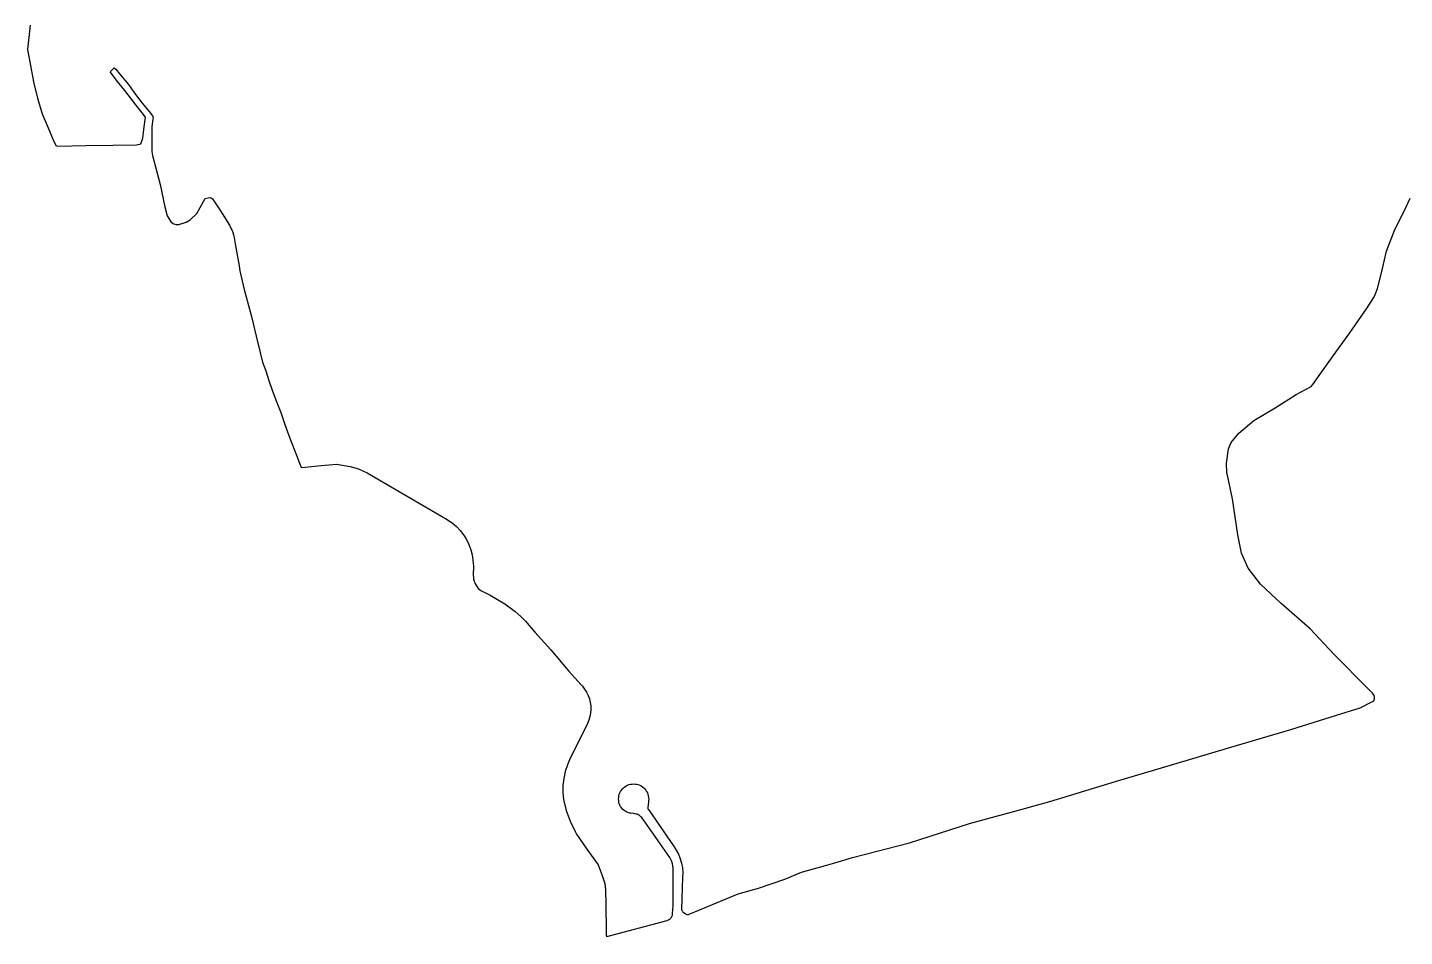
# Model space of a CAD drawing. Header units: millimetres. Extents: x 617751 to 636088, y 68402 to 77988.
# Drawn here: x 620505 to 621879, y 68402 to 69309 of the extents above; entities that cross this region are included whole.
import ezdxf

# ---------------------------------------------------------------- set-up
doc = ezdxf.new("R2010")
doc.units = ezdxf.units.MM
doc.header["$LTSCALE"] = 3
doc.header["$MEASUREMENT"] = 0
doc.layers.add('ALINHAMENTO PREDIAL', color=120, linetype='Continuous')

msp = doc.modelspace()

# ---------------------------------------------------------------- linework, layer by layer
at = {"layer": 'ALINHAMENTO PREDIAL'}
msp.add_lwpolyline([(620507.5, 69311.6), (620505.4, 69293.3), (620504.8, 69287.3), (620507.2, 69274.9), (620510.9, 69255.2), (620514.7, 69238.8), (620519.3, 69223.2), (620524.4, 69211.4), (620530.2, 69197.1), (620533.1, 69191.7), (620534.6, 69190.8), (620562.9, 69191.5), (620589.8, 69191.8), (620613.5, 69192.1), (620617.7, 69193.1), (620619.9, 69199), (620620.7, 69207.4), (620622.2, 69217.5), (620622.4, 69219.3), (620622.1, 69220.3), (620620.5, 69222.6), (620612.8, 69232.1), (620607.5, 69239.2), (620602, 69246.5), (620594.6, 69255.5), (620587.4, 69265.1), (620591.1, 69269.1), (620592.8, 69267.6), (620596.7, 69263), (620605.6, 69252.4), (620612.4, 69242.6), (620619.1, 69233.8), (620626.1, 69225.5), (620629.6, 69221.2), (620630.1, 69219.1), (620629.8, 69217.7), (620628.9, 69210.5), (620628.8, 69189.2), (620629, 69185.6), (620629.6, 69181.7), (620637, 69152.7), (620641.9, 69130.4), (620644.3, 69121.3), (620648.1, 69115.2), (620650.7, 69113.4), (620653, 69112.7), (620655.8, 69112.8), (620663, 69114.9), (620667.1, 69117.5), (620673.9, 69123.8), (620680.4, 69135.5), (620682.2, 69138.5), (620685.2, 69139.4), (620687.3, 69139.6), (620689.5, 69138.2), (620697.4, 69126.5), (620706.4, 69112), (620709.4, 69105.7), (620710.6, 69101.4), (620712.1, 69093.4), (620715.9, 69071.4), (620716.6, 69066.4), (620721, 69047.8), (620728.4, 69020.9), (620733, 69001.4), (620737.1, 68985), (620739.2, 68975.4), (620742.5, 68966.8), (620745.6, 68957.1), (620749, 68947.5), (620753.6, 68935), (620757.5, 68925), (620760.9, 68915.2), (620764.7, 68904.7), (620768.2, 68895.2), (620771.9, 68886), (620776.3, 68874.5), (620778, 68870.4), (620778.5, 68870.3), (620794.5, 68871.8), (620813.2, 68873.4), (620826.8, 68871.1), (620835.1, 68868.9), (620843.9, 68864.8), (620887.7, 68839.4), (620923.5, 68818.3), (620924, 68818), (620928.6, 68814.9), (620932.8, 68811.4), (620936.6, 68807.4), (620940, 68803.1), (620942.9, 68798.4), (620945.3, 68793.4), (620947.2, 68788.2), (620948.5, 68782.9), (620948.8, 68780.8), (620949.7, 68771.7), (620949.6, 68762.6), (620949.7, 68760.6), (620949.9, 68758.8), (620950.4, 68756.9), (620950.7, 68756), (620951.2, 68754.9), (620952, 68753.8), (620954.5, 68749.5), (620957.3, 68747.5), (620966.5, 68742.8), (620981.1, 68734), (620991.5, 68726.4), (620997.2, 68721.6), (621001.6, 68716.8), (621011, 68705.9), (621026.9, 68688.2), (621044.6, 68667.4), (621057.2, 68653.4), (621058.7, 68651.9), (621060.8, 68649), (621062.7, 68646), (621064.3, 68642.7), (621065.5, 68639.3), (621066.3, 68635.8), (621066.8, 68632.3), (621066.9, 68628.7), (621066.6, 68625.1), (621065.9, 68621.6), (621064.9, 68618.1), (621063.5, 68614.8), (621045.8, 68578.6), (621043.6, 68573.5), (621041.4, 68566.8), (621039.9, 68559.9), (621039.1, 68553), (621039.1, 68546), (621039.8, 68539), (621042.5, 68528), (621046.3, 68517.3), (621051.3, 68507), (621052.8, 68504.3), (621063.1, 68489.2), (621074.3, 68473.8), (621078.3, 68463.2), (621080.9, 68455), (621081.5, 68448.8), (621081.9, 68433.7), (621082.3, 68408), (621082.2, 68403.3), (621082.8, 68402.2), (621143.1, 68418.2), (621143.8, 68418.5), (621144.5, 68418.8), (621145.2, 68419.2), (621145.8, 68419.6), (621146.4, 68420.2), (621146.9, 68420.8), (621147.4, 68421.4), (621147.8, 68422.1), (621148.1, 68422.8), (621148.3, 68423.5), (621148.5, 68424.3), (621148.6, 68425.1), (621149, 68433), (621149.2, 68468.4), (621149.2, 68470.3), (621148.9, 68472.6), (621148.4, 68474.8), (621147.7, 68476.9), (621146.8, 68479), (621145.7, 68481), (621117.7, 68520.8), (621116.9, 68521.6), (621116.1, 68522.4), (621115.2, 68523.1), (621114.2, 68523.6), (621113.2, 68524.1), (621112.1, 68524.4), (621111, 68524.7), (621109.8, 68524.8), (621107, 68525.1), (621105.4, 68525.4), (621103.9, 68525.9), (621102.4, 68526.5), (621101.1, 68527.3), (621099.8, 68528.2), (621098.6, 68529.4), (621097.6, 68530.6), (621096.7, 68531.9), (621096, 68533.3), (621095.4, 68534.8), (621095, 68536.3), (621094.8, 68537.8), (621094.7, 68539.4), (621094.8, 68541), (621095, 68542.5), (621095.4, 68544), (621096, 68545.5), (621096.7, 68546.9), (621097.5, 68548.2), (621098.5, 68549.4), (621099.6, 68550.5), (621100.8, 68551.5), (621102.2, 68552.4), (621103.6, 68553.1), (621105, 68553.7), (621106.5, 68554.1), (621108.1, 68554.3), (621109.6, 68554.4), (621111.2, 68554.3), (621112.8, 68554.1), (621114.3, 68553.7), (621115.7, 68553.1), (621117.1, 68552.4), (621118.5, 68551.6), (621119.7, 68550.6), (621120.8, 68549.5), (621121.8, 68548.3), (621122.6, 68547), (621123.4, 68545.6), (621123.9, 68544.1), (621124.3, 68542.6), (621124.6, 68541), (621124.7, 68539.5), (621124.6, 68537.9), (621124.4, 68536.5), (621123.7, 68531), (621123.8, 68530.2), (621124, 68529.5), (621124.4, 68528.8), (621150.1, 68491.6), (621152.2, 68488.4), (621154.5, 68484.3), (621156.2, 68479.8), (621157.6, 68475.3), (621158.4, 68470.6), (621158.7, 68465.9), (621158.6, 68461.2), (621157.5, 68429.4), (621157.6, 68428.7), (621157.9, 68428), (621158.3, 68427.4), (621158.9, 68426.9), (621161.6, 68424.8), (621162.2, 68424.4), (621162.9, 68424.2), (621163.7, 68424.1), (621164.4, 68424.2), (621165.1, 68424.4), (621184.3, 68432.3), (621214, 68444.9), (621234.3, 68450.5), (621260.5, 68459.3), (621277.2, 68466.5), (621301, 68472.9), (621310.5, 68475.7), (621328.2, 68480.9), (621385.1, 68495.8), (621444.9, 68514.8), (621504.6, 68531.2), (621505.7, 68531.5), (621525.1, 68536.8), (621591.7, 68557.1), (621648.9, 68574.2), (621705.7, 68591.1), (621765.5, 68608.7), (621811.3, 68622.9), (621834.7, 68630.3), (621847.1, 68636.6), (621848.4, 68637.4), (621848.9, 68639.3), (621849.1, 68641), (621848.7, 68642.6), (621847, 68645), (621842.6, 68649.4), (621808.7, 68683.6), (621784.9, 68709.2), (621755.8, 68734.5), (621735.4, 68753.9), (621722.9, 68769.8), (621716.4, 68784.7), (621712.7, 68803.1), (621707.3, 68839.1), (621701.7, 68865.6), (621701.4, 68874.6), (621703.3, 68888.8), (621706.1, 68895.2), (621713.7, 68904.6), (621728.6, 68917.1), (621749.9, 68929.7), (621771, 68943), (621785.8, 68951.2), (621787.6, 68953.2), (621795.6, 68964.3), (621810.6, 68985.2), (621824.6, 69004.5), (621841.1, 69028.6), (621848.3, 69039.9), (621849.7, 69042.8), (621851.9, 69048.7), (621855.9, 69064.4), (621861.1, 69086.2), (621869.2, 69107.7), (621878.6, 69126.1), (621884.5, 69139.1)], dxfattribs=at)
msp.add_lwpolyline([(620507.5, 69311.6), (620505.4, 69293.3), (620504.8, 69287.3), (620507.2, 69274.9), (620510.9, 69255.2), (620514.7, 69238.8), (620519.3, 69223.2), (620524.4, 69211.4), (620530.2, 69197.1), (620533.1, 69191.7), (620534.6, 69190.8), (620562.9, 69191.5), (620589.8, 69191.8), (620613.5, 69192.1), (620617.7, 69193.1), (620619.9, 69199), (620620.7, 69207.4), (620622.2, 69217.5), (620622.4, 69219.3), (620622.1, 69220.3), (620620.5, 69222.6), (620612.8, 69232.1), (620607.5, 69239.2), (620602, 69246.5), (620594.6, 69255.5), (620587.4, 69265.1), (620591.1, 69269.1), (620592.8, 69267.6), (620596.7, 69263), (620605.6, 69252.4), (620612.4, 69242.6), (620619.1, 69233.8), (620626.1, 69225.5), (620629.6, 69221.2), (620630.1, 69219.1), (620629.8, 69217.7), (620628.9, 69210.5), (620628.8, 69189.2), (620629, 69185.6), (620629.6, 69181.7), (620637, 69152.7), (620641.9, 69130.4), (620644.3, 69121.3), (620648.1, 69115.2), (620650.7, 69113.4), (620653, 69112.7), (620655.8, 69112.8), (620663, 69114.9), (620667.1, 69117.5), (620673.9, 69123.8), (620680.4, 69135.5), (620682.2, 69138.5), (620685.2, 69139.4), (620687.3, 69139.6), (620689.5, 69138.2), (620697.4, 69126.5), (620706.4, 69112), (620709.4, 69105.7), (620710.6, 69101.4), (620712.1, 69093.4), (620715.9, 69071.4), (620716.6, 69066.4), (620721, 69047.8), (620728.4, 69020.9), (620733, 69001.4), (620737.1, 68985), (620739.2, 68975.4), (620742.5, 68966.8), (620745.6, 68957.1), (620749, 68947.5), (620753.6, 68935), (620757.5, 68925), (620760.9, 68915.2), (620764.7, 68904.7), (620768.2, 68895.2), (620771.9, 68886), (620776.3, 68874.5), (620778, 68870.4), (620778.5, 68870.3), (620794.5, 68871.8), (620813.2, 68873.4), (620826.8, 68871.1), (620835.1, 68868.9), (620843.9, 68864.8), (620887.7, 68839.4), (620923.5, 68818.3), (620924, 68818), (620928.6, 68814.9), (620932.8, 68811.4), (620936.6, 68807.4), (620940, 68803.1), (620942.9, 68798.4), (620945.3, 68793.4), (620947.2, 68788.2), (620948.5, 68782.9), (620948.8, 68780.8), (620949.7, 68771.7), (620949.6, 68762.6), (620949.7, 68760.6), (620949.9, 68758.8), (620950.4, 68756.9), (620950.7, 68756), (620951.2, 68754.9), (620952, 68753.8), (620954.5, 68749.5), (620957.3, 68747.5), (620966.5, 68742.8), (620981.1, 68734), (620991.5, 68726.4), (620997.2, 68721.6), (621001.6, 68716.8), (621011, 68705.9), (621026.9, 68688.2), (621044.6, 68667.4), (621057.2, 68653.4), (621058.7, 68651.9), (621060.8, 68649), (621062.7, 68646), (621064.3, 68642.7), (621065.5, 68639.3), (621066.3, 68635.8), (621066.8, 68632.3), (621066.9, 68628.7), (621066.6, 68625.1), (621065.9, 68621.6), (621064.9, 68618.1), (621063.5, 68614.8), (621045.8, 68578.6), (621043.6, 68573.5), (621041.4, 68566.8), (621039.9, 68559.9), (621039.1, 68553), (621039.1, 68546), (621039.8, 68539), (621042.5, 68528), (621046.3, 68517.3), (621051.3, 68507), (621052.8, 68504.3), (621063.1, 68489.2), (621074.3, 68473.8), (621078.3, 68463.2), (621080.9, 68455), (621081.5, 68448.8), (621081.9, 68433.7), (621082.3, 68408), (621082.2, 68403.3), (621082.8, 68402.2), (621143.1, 68418.2), (621143.8, 68418.5), (621144.5, 68418.8), (621145.2, 68419.2), (621145.8, 68419.6), (621146.4, 68420.2), (621146.9, 68420.8), (621147.4, 68421.4), (621147.8, 68422.1), (621148.1, 68422.8), (621148.3, 68423.5), (621148.5, 68424.3), (621148.6, 68425.1), (621149, 68433), (621149.2, 68468.4), (621149.2, 68470.3), (621148.9, 68472.6), (621148.4, 68474.8), (621147.7, 68476.9), (621146.8, 68479), (621145.7, 68481), (621117.7, 68520.8), (621116.9, 68521.6), (621116.1, 68522.4), (621115.2, 68523.1), (621114.2, 68523.6), (621113.2, 68524.1), (621112.1, 68524.4), (621111, 68524.7), (621109.8, 68524.8), (621107, 68525.1), (621105.4, 68525.4), (621103.9, 68525.9), (621102.4, 68526.5), (621101.1, 68527.3), (621099.8, 68528.2), (621098.6, 68529.4), (621097.6, 68530.6), (621096.7, 68531.9), (621096, 68533.3), (621095.4, 68534.8), (621095, 68536.3), (621094.8, 68537.8), (621094.7, 68539.4), (621094.8, 68541), (621095, 68542.5), (621095.4, 68544), (621096, 68545.5), (621096.7, 68546.9), (621097.5, 68548.2), (621098.5, 68549.4), (621099.6, 68550.5), (621100.8, 68551.5), (621102.2, 68552.4), (621103.6, 68553.1), (621105, 68553.7), (621106.5, 68554.1), (621108.1, 68554.3), (621109.6, 68554.4), (621111.2, 68554.3), (621112.8, 68554.1), (621114.3, 68553.7), (621115.7, 68553.1), (621117.1, 68552.4), (621118.5, 68551.6), (621119.7, 68550.6), (621120.8, 68549.5), (621121.8, 68548.3), (621122.6, 68547), (621123.4, 68545.6), (621123.9, 68544.1), (621124.3, 68542.6), (621124.6, 68541), (621124.7, 68539.5), (621124.6, 68537.9), (621124.4, 68536.5), (621123.7, 68531), (621123.8, 68530.2), (621124, 68529.5), (621124.4, 68528.8), (621150.1, 68491.6), (621152.2, 68488.4), (621154.5, 68484.3), (621156.2, 68479.8), (621157.6, 68475.3), (621158.4, 68470.6), (621158.7, 68465.9), (621158.6, 68461.2), (621157.5, 68429.4), (621157.6, 68428.7), (621157.9, 68428), (621158.3, 68427.4), (621158.9, 68426.9), (621161.6, 68424.8), (621162.2, 68424.4), (621162.9, 68424.2), (621163.7, 68424.1), (621164.4, 68424.2), (621165.1, 68424.4), (621184.3, 68432.3), (621214, 68444.9), (621234.3, 68450.5), (621260.5, 68459.3), (621277.2, 68466.5), (621301, 68472.9), (621310.5, 68475.7), (621328.2, 68480.9), (621385.1, 68495.8), (621444.9, 68514.8), (621504.6, 68531.2), (621505.7, 68531.5), (621525.1, 68536.8), (621591.7, 68557.1), (621648.9, 68574.2), (621705.7, 68591.1), (621765.5, 68608.7), (621811.3, 68622.9), (621834.7, 68630.3), (621847.1, 68636.6), (621848.4, 68637.4), (621848.9, 68639.3), (621849.1, 68641), (621848.7, 68642.6), (621847, 68645), (621842.6, 68649.4), (621808.7, 68683.6), (621784.9, 68709.2), (621755.8, 68734.5), (621735.4, 68753.9), (621722.9, 68769.8), (621716.4, 68784.7), (621712.7, 68803.1), (621707.3, 68839.1), (621701.7, 68865.6), (621701.4, 68874.6), (621703.3, 68888.8), (621706.1, 68895.2), (621713.7, 68904.6), (621728.6, 68917.1), (621749.9, 68929.7), (621771, 68943), (621785.8, 68951.2), (621787.6, 68953.2), (621795.6, 68964.3), (621810.6, 68985.2), (621824.6, 69004.5), (621841.1, 69028.6), (621848.3, 69039.9), (621849.7, 69042.8), (621851.9, 69048.7), (621855.9, 69064.4), (621861.1, 69086.2), (621869.2, 69107.7), (621878.6, 69126.1), (621884.5, 69139.1)], dxfattribs=at)
msp.add_lwpolyline([(620507.5, 69311.6), (620505.4, 69293.3), (620504.8, 69287.3), (620507.2, 69274.9), (620510.9, 69255.2), (620514.7, 69238.8), (620519.3, 69223.2), (620524.4, 69211.4), (620530.2, 69197.1), (620533.1, 69191.7), (620534.6, 69190.8), (620562.9, 69191.5), (620589.8, 69191.8), (620613.5, 69192.1), (620617.7, 69193.1), (620619.9, 69199), (620620.7, 69207.4), (620622.2, 69217.5), (620622.4, 69219.3), (620622.1, 69220.3), (620620.5, 69222.6), (620612.8, 69232.1), (620607.5, 69239.2), (620602, 69246.5), (620594.6, 69255.5), (620587.4, 69265.1), (620591.1, 69269.1), (620592.8, 69267.6), (620596.7, 69263), (620605.6, 69252.4), (620612.4, 69242.6), (620619.1, 69233.8), (620626.1, 69225.5), (620629.6, 69221.2), (620630.1, 69219.1), (620629.8, 69217.7), (620628.9, 69210.5), (620628.8, 69189.2), (620629, 69185.6), (620629.6, 69181.7), (620637, 69152.7), (620641.9, 69130.4), (620644.3, 69121.3), (620648.1, 69115.2), (620650.7, 69113.4), (620653, 69112.7), (620655.8, 69112.8), (620663, 69114.9), (620667.1, 69117.5), (620673.9, 69123.8), (620680.4, 69135.5), (620682.2, 69138.5), (620685.2, 69139.4), (620687.3, 69139.6), (620689.5, 69138.2), (620697.4, 69126.5), (620706.4, 69112), (620709.4, 69105.7), (620710.6, 69101.4), (620712.1, 69093.4), (620715.9, 69071.4), (620716.6, 69066.4), (620721, 69047.8), (620728.4, 69020.9), (620733, 69001.4), (620737.1, 68985), (620739.2, 68975.4), (620742.5, 68966.8), (620745.6, 68957.1), (620749, 68947.5), (620753.6, 68935), (620757.5, 68925), (620760.9, 68915.2), (620764.7, 68904.7), (620768.2, 68895.2), (620771.9, 68886), (620776.3, 68874.5), (620778, 68870.4), (620778.5, 68870.3), (620794.5, 68871.8), (620813.2, 68873.4), (620826.8, 68871.1), (620835.1, 68868.9), (620843.9, 68864.8), (620887.7, 68839.4), (620923.5, 68818.3), (620924, 68818), (620928.6, 68814.9), (620932.8, 68811.4), (620936.6, 68807.4), (620940, 68803.1), (620942.9, 68798.4), (620945.3, 68793.4), (620947.2, 68788.2), (620948.5, 68782.9), (620948.8, 68780.8), (620949.7, 68771.7), (620949.6, 68762.6), (620949.7, 68760.6), (620949.9, 68758.8), (620950.4, 68756.9), (620950.7, 68756), (620951.2, 68754.9), (620952, 68753.8), (620954.5, 68749.5), (620957.3, 68747.5), (620966.5, 68742.8), (620981.1, 68734), (620991.5, 68726.4), (620997.2, 68721.6), (621001.6, 68716.8), (621011, 68705.9), (621026.9, 68688.2), (621044.6, 68667.4), (621057.2, 68653.4), (621058.7, 68651.9), (621060.8, 68649), (621062.7, 68646), (621064.3, 68642.7), (621065.5, 68639.3), (621066.3, 68635.8), (621066.8, 68632.3), (621066.9, 68628.7), (621066.6, 68625.1), (621065.9, 68621.6), (621064.9, 68618.1), (621063.5, 68614.8), (621045.8, 68578.6), (621043.6, 68573.5), (621041.4, 68566.8), (621039.9, 68559.9), (621039.1, 68553), (621039.1, 68546), (621039.8, 68539), (621042.5, 68528), (621046.3, 68517.3), (621051.3, 68507), (621052.8, 68504.3), (621063.1, 68489.2), (621074.3, 68473.8), (621078.3, 68463.2), (621080.9, 68455), (621081.5, 68448.8), (621081.9, 68433.7), (621082.3, 68408), (621082.2, 68403.3), (621082.8, 68402.2), (621143.1, 68418.2), (621143.8, 68418.5), (621144.5, 68418.8), (621145.2, 68419.2), (621145.8, 68419.6), (621146.4, 68420.2), (621146.9, 68420.8), (621147.4, 68421.4), (621147.8, 68422.1), (621148.1, 68422.8), (621148.3, 68423.5), (621148.5, 68424.3), (621148.6, 68425.1), (621149, 68433), (621149.2, 68468.4), (621149.2, 68470.3), (621148.9, 68472.6), (621148.4, 68474.8), (621147.7, 68476.9), (621146.8, 68479), (621145.7, 68481), (621117.7, 68520.8), (621116.9, 68521.6), (621116.1, 68522.4), (621115.2, 68523.1), (621114.2, 68523.6), (621113.2, 68524.1), (621112.1, 68524.4), (621111, 68524.7), (621109.8, 68524.8), (621107, 68525.1), (621105.4, 68525.4), (621103.9, 68525.9), (621102.4, 68526.5), (621101.1, 68527.3), (621099.8, 68528.2), (621098.6, 68529.4), (621097.6, 68530.6), (621096.7, 68531.9), (621096, 68533.3), (621095.4, 68534.8), (621095, 68536.3), (621094.8, 68537.8), (621094.7, 68539.4), (621094.8, 68541), (621095, 68542.5), (621095.4, 68544), (621096, 68545.5), (621096.7, 68546.9), (621097.5, 68548.2), (621098.5, 68549.4), (621099.6, 68550.5), (621100.8, 68551.5), (621102.2, 68552.4), (621103.6, 68553.1), (621105, 68553.7), (621106.5, 68554.1), (621108.1, 68554.3), (621109.6, 68554.4), (621111.2, 68554.3), (621112.8, 68554.1), (621114.3, 68553.7), (621115.7, 68553.1), (621117.1, 68552.4), (621118.5, 68551.6), (621119.7, 68550.6), (621120.8, 68549.5), (621121.8, 68548.3), (621122.6, 68547), (621123.4, 68545.6), (621123.9, 68544.1), (621124.3, 68542.6), (621124.6, 68541), (621124.7, 68539.5), (621124.6, 68537.9), (621124.4, 68536.5), (621123.7, 68531), (621123.8, 68530.2), (621124, 68529.5), (621124.4, 68528.8), (621150.1, 68491.6), (621152.2, 68488.4), (621154.5, 68484.3), (621156.2, 68479.8), (621157.6, 68475.3), (621158.4, 68470.6), (621158.7, 68465.9), (621158.6, 68461.2), (621157.5, 68429.4), (621157.6, 68428.7), (621157.9, 68428), (621158.3, 68427.4), (621158.9, 68426.9), (621161.6, 68424.8), (621162.2, 68424.4), (621162.9, 68424.2), (621163.7, 68424.1), (621164.4, 68424.2), (621165.1, 68424.4), (621184.3, 68432.3), (621214, 68444.9), (621234.3, 68450.5), (621260.5, 68459.3), (621277.2, 68466.5), (621301, 68472.9), (621310.5, 68475.7), (621328.2, 68480.9), (621385.1, 68495.8), (621444.9, 68514.8), (621504.6, 68531.2), (621505.7, 68531.5), (621525.1, 68536.8), (621591.7, 68557.1), (621648.9, 68574.2), (621705.7, 68591.1), (621765.5, 68608.7), (621811.3, 68622.9), (621834.7, 68630.3), (621847.1, 68636.6), (621848.4, 68637.4), (621848.9, 68639.3), (621849.1, 68641), (621848.7, 68642.6), (621847, 68645), (621842.6, 68649.4), (621808.7, 68683.6), (621784.9, 68709.2), (621755.8, 68734.5), (621735.4, 68753.9), (621722.9, 68769.8), (621716.4, 68784.7), (621712.7, 68803.1), (621707.3, 68839.1), (621701.7, 68865.6), (621701.4, 68874.6), (621703.3, 68888.8), (621706.1, 68895.2), (621713.7, 68904.6), (621728.6, 68917.1), (621749.9, 68929.7), (621771, 68943), (621785.8, 68951.2), (621787.6, 68953.2), (621795.6, 68964.3), (621810.6, 68985.2), (621824.6, 69004.5), (621841.1, 69028.6), (621848.3, 69039.9), (621849.7, 69042.8), (621851.9, 69048.7), (621855.9, 69064.4), (621861.1, 69086.2), (621869.2, 69107.7), (621878.6, 69126.1), (621884.5, 69139.1)], dxfattribs=at)
msp.add_lwpolyline([(620507.5, 69311.6), (620505.4, 69293.3), (620504.8, 69287.3), (620507.2, 69274.9), (620510.9, 69255.2), (620514.7, 69238.8), (620519.3, 69223.2), (620524.4, 69211.4), (620530.2, 69197.1), (620533.1, 69191.7), (620534.6, 69190.8), (620562.9, 69191.5), (620589.8, 69191.8), (620613.5, 69192.1), (620617.7, 69193.1), (620619.9, 69199), (620620.7, 69207.4), (620622.2, 69217.5), (620622.4, 69219.3), (620622.1, 69220.3), (620620.5, 69222.6), (620612.8, 69232.1), (620607.5, 69239.2), (620602, 69246.5), (620594.6, 69255.5), (620587.4, 69265.1), (620591.1, 69269.1), (620592.8, 69267.6), (620596.7, 69263), (620605.6, 69252.4), (620612.4, 69242.6), (620619.1, 69233.8), (620626.1, 69225.5), (620629.6, 69221.2), (620630.1, 69219.1), (620629.8, 69217.7), (620628.9, 69210.5), (620628.8, 69189.2), (620629, 69185.6), (620629.6, 69181.7), (620637, 69152.7), (620641.9, 69130.4), (620644.3, 69121.3), (620648.1, 69115.2), (620650.7, 69113.4), (620653, 69112.7), (620655.8, 69112.8), (620663, 69114.9), (620667.1, 69117.5), (620673.9, 69123.8), (620680.4, 69135.5), (620682.2, 69138.5), (620685.2, 69139.4), (620687.3, 69139.6), (620689.5, 69138.2), (620697.4, 69126.5), (620706.4, 69112), (620709.4, 69105.7), (620710.6, 69101.4), (620712.1, 69093.4), (620715.9, 69071.4), (620716.6, 69066.4), (620721, 69047.8), (620728.4, 69020.9), (620733, 69001.4), (620737.1, 68985), (620739.2, 68975.4), (620742.5, 68966.8), (620745.6, 68957.1), (620749, 68947.5), (620753.6, 68935), (620757.5, 68925), (620760.9, 68915.2), (620764.7, 68904.7), (620768.2, 68895.2), (620771.9, 68886), (620776.3, 68874.5), (620778, 68870.4), (620778.5, 68870.3), (620794.5, 68871.8), (620813.2, 68873.4), (620826.8, 68871.1), (620835.1, 68868.9), (620843.9, 68864.8), (620887.7, 68839.4), (620923.5, 68818.3), (620924, 68818), (620928.6, 68814.9), (620932.8, 68811.4), (620936.6, 68807.4), (620940, 68803.1), (620942.9, 68798.4), (620945.3, 68793.4), (620947.2, 68788.2), (620948.5, 68782.9), (620948.8, 68780.8), (620949.7, 68771.7), (620949.6, 68762.6), (620949.7, 68760.6), (620949.9, 68758.8), (620950.4, 68756.9), (620950.7, 68756), (620951.2, 68754.9), (620952, 68753.8), (620954.5, 68749.5), (620957.3, 68747.5), (620966.5, 68742.8), (620981.1, 68734), (620991.5, 68726.4), (620997.2, 68721.6), (621001.6, 68716.8), (621011, 68705.9), (621026.9, 68688.2), (621044.6, 68667.4), (621057.2, 68653.4), (621058.7, 68651.9), (621060.8, 68649), (621062.7, 68646), (621064.3, 68642.7), (621065.5, 68639.3), (621066.3, 68635.8), (621066.8, 68632.3), (621066.9, 68628.7), (621066.6, 68625.1), (621065.9, 68621.6), (621064.9, 68618.1), (621063.5, 68614.8), (621045.8, 68578.6), (621043.6, 68573.5), (621041.4, 68566.8), (621039.9, 68559.9), (621039.1, 68553), (621039.1, 68546), (621039.8, 68539), (621042.5, 68528), (621046.3, 68517.3), (621051.3, 68507), (621052.8, 68504.3), (621063.1, 68489.2), (621074.3, 68473.8), (621078.3, 68463.2), (621080.9, 68455), (621081.5, 68448.8), (621081.9, 68433.7), (621082.3, 68408), (621082.2, 68403.3), (621082.8, 68402.2), (621143.1, 68418.2), (621143.8, 68418.5), (621144.5, 68418.8), (621145.2, 68419.2), (621145.8, 68419.6), (621146.4, 68420.2), (621146.9, 68420.8), (621147.4, 68421.4), (621147.8, 68422.1), (621148.1, 68422.8), (621148.3, 68423.5), (621148.5, 68424.3), (621148.6, 68425.1), (621149, 68433), (621149.2, 68468.4), (621149.2, 68470.3), (621148.9, 68472.6), (621148.4, 68474.8), (621147.7, 68476.9), (621146.8, 68479), (621145.7, 68481), (621117.7, 68520.8), (621116.9, 68521.6), (621116.1, 68522.4), (621115.2, 68523.1), (621114.2, 68523.6), (621113.2, 68524.1), (621112.1, 68524.4), (621111, 68524.7), (621109.8, 68524.8), (621107, 68525.1), (621105.4, 68525.4), (621103.9, 68525.9), (621102.4, 68526.5), (621101.1, 68527.3), (621099.8, 68528.2), (621098.6, 68529.4), (621097.6, 68530.6), (621096.7, 68531.9), (621096, 68533.3), (621095.4, 68534.8), (621095, 68536.3), (621094.8, 68537.8), (621094.7, 68539.4), (621094.8, 68541), (621095, 68542.5), (621095.4, 68544), (621096, 68545.5), (621096.7, 68546.9), (621097.5, 68548.2), (621098.5, 68549.4), (621099.6, 68550.5), (621100.8, 68551.5), (621102.2, 68552.4), (621103.6, 68553.1), (621105, 68553.7), (621106.5, 68554.1), (621108.1, 68554.3), (621109.6, 68554.4), (621111.2, 68554.3), (621112.8, 68554.1), (621114.3, 68553.7), (621115.7, 68553.1), (621117.1, 68552.4), (621118.5, 68551.6), (621119.7, 68550.6), (621120.8, 68549.5), (621121.8, 68548.3), (621122.6, 68547), (621123.4, 68545.6), (621123.9, 68544.1), (621124.3, 68542.6), (621124.6, 68541), (621124.7, 68539.5), (621124.6, 68537.9), (621124.4, 68536.5), (621123.7, 68531), (621123.8, 68530.2), (621124, 68529.5), (621124.4, 68528.8), (621150.1, 68491.6), (621152.2, 68488.4), (621154.5, 68484.3), (621156.2, 68479.8), (621157.6, 68475.3), (621158.4, 68470.6), (621158.7, 68465.9), (621158.6, 68461.2), (621157.5, 68429.4), (621157.6, 68428.7), (621157.9, 68428), (621158.3, 68427.4), (621158.9, 68426.9), (621161.6, 68424.8), (621162.2, 68424.4), (621162.9, 68424.2), (621163.7, 68424.1), (621164.4, 68424.2), (621165.1, 68424.4), (621184.3, 68432.3), (621214, 68444.9), (621234.3, 68450.5), (621260.5, 68459.3), (621277.2, 68466.5), (621301, 68472.9), (621310.5, 68475.7), (621328.2, 68480.9), (621385.1, 68495.8), (621444.9, 68514.8), (621504.6, 68531.2), (621505.7, 68531.5), (621525.1, 68536.8), (621591.7, 68557.1), (621648.9, 68574.2), (621705.7, 68591.1), (621765.5, 68608.7), (621811.3, 68622.9), (621834.7, 68630.3), (621847.1, 68636.6), (621848.4, 68637.4), (621848.9, 68639.3), (621849.1, 68641), (621848.7, 68642.6), (621847, 68645), (621842.6, 68649.4), (621808.7, 68683.6), (621784.9, 68709.2), (621755.8, 68734.5), (621735.4, 68753.9), (621722.9, 68769.8), (621716.4, 68784.7), (621712.7, 68803.1), (621707.3, 68839.1), (621701.7, 68865.6), (621701.4, 68874.6), (621703.3, 68888.8), (621706.1, 68895.2), (621713.7, 68904.6), (621728.6, 68917.1), (621749.9, 68929.7), (621771, 68943), (621785.8, 68951.2), (621787.6, 68953.2), (621795.6, 68964.3), (621810.6, 68985.2), (621824.6, 69004.5), (621841.1, 69028.6), (621848.3, 69039.9), (621849.7, 69042.8), (621851.9, 69048.7), (621855.9, 69064.4), (621861.1, 69086.2), (621869.2, 69107.7), (621878.6, 69126.1), (621884.5, 69139.1)], dxfattribs=at)
msp.add_lwpolyline([(620507.5, 69311.6), (620505.4, 69293.3), (620504.8, 69287.3), (620507.2, 69274.9), (620510.9, 69255.2), (620514.7, 69238.8), (620519.3, 69223.2), (620524.4, 69211.4), (620530.2, 69197.1), (620533.1, 69191.7), (620534.6, 69190.8), (620562.9, 69191.5), (620589.8, 69191.8), (620613.5, 69192.1), (620617.7, 69193.1), (620619.9, 69199), (620620.7, 69207.4), (620622.2, 69217.5), (620622.4, 69219.3), (620622.1, 69220.3), (620620.5, 69222.6), (620612.8, 69232.1), (620607.5, 69239.2), (620602, 69246.5), (620594.6, 69255.5), (620587.4, 69265.1), (620591.1, 69269.1), (620592.8, 69267.6), (620596.7, 69263), (620605.6, 69252.4), (620612.4, 69242.6), (620619.1, 69233.8), (620626.1, 69225.5), (620629.6, 69221.2), (620630.1, 69219.1), (620629.8, 69217.7), (620628.9, 69210.5), (620628.8, 69189.2), (620629, 69185.6), (620629.6, 69181.7), (620637, 69152.7), (620641.9, 69130.4), (620644.3, 69121.3), (620648.1, 69115.2), (620650.7, 69113.4), (620653, 69112.7), (620655.8, 69112.8), (620663, 69114.9), (620667.1, 69117.5), (620673.9, 69123.8), (620680.4, 69135.5), (620682.2, 69138.5), (620685.2, 69139.4), (620687.3, 69139.6), (620689.5, 69138.2), (620697.4, 69126.5), (620706.4, 69112), (620709.4, 69105.7), (620710.6, 69101.4), (620712.1, 69093.4), (620715.9, 69071.4), (620716.6, 69066.4), (620721, 69047.8), (620728.4, 69020.9), (620733, 69001.4), (620737.1, 68985), (620739.2, 68975.4), (620742.5, 68966.8), (620745.6, 68957.1), (620749, 68947.5), (620753.6, 68935), (620757.5, 68925), (620760.9, 68915.2), (620764.7, 68904.7), (620768.2, 68895.2), (620771.9, 68886), (620776.3, 68874.5), (620778, 68870.4), (620778.5, 68870.3), (620794.5, 68871.8), (620813.2, 68873.4), (620826.8, 68871.1), (620835.1, 68868.9), (620843.9, 68864.8), (620887.7, 68839.4), (620923.5, 68818.3), (620924, 68818), (620928.6, 68814.9), (620932.8, 68811.4), (620936.6, 68807.4), (620940, 68803.1), (620942.9, 68798.4), (620945.3, 68793.4), (620947.2, 68788.2), (620948.5, 68782.9), (620948.8, 68780.8), (620949.7, 68771.7), (620949.6, 68762.6), (620949.7, 68760.6), (620949.9, 68758.8), (620950.4, 68756.9), (620950.7, 68756), (620951.2, 68754.9), (620952, 68753.8), (620954.5, 68749.5), (620957.3, 68747.5), (620966.5, 68742.8), (620981.1, 68734), (620991.5, 68726.4), (620997.2, 68721.6), (621001.6, 68716.8), (621011, 68705.9), (621026.9, 68688.2), (621044.6, 68667.4), (621057.2, 68653.4), (621058.7, 68651.9), (621060.8, 68649), (621062.7, 68646), (621064.3, 68642.7), (621065.5, 68639.3), (621066.3, 68635.8), (621066.8, 68632.3), (621066.9, 68628.7), (621066.6, 68625.1), (621065.9, 68621.6), (621064.9, 68618.1), (621063.5, 68614.8), (621045.8, 68578.6), (621043.6, 68573.5), (621041.4, 68566.8), (621039.9, 68559.9), (621039.1, 68553), (621039.1, 68546), (621039.8, 68539), (621042.5, 68528), (621046.3, 68517.3), (621051.3, 68507), (621052.8, 68504.3), (621063.1, 68489.2), (621074.3, 68473.8), (621078.3, 68463.2), (621080.9, 68455), (621081.5, 68448.8), (621081.9, 68433.7), (621082.3, 68408), (621082.2, 68403.3), (621082.8, 68402.2), (621143.1, 68418.2), (621143.8, 68418.5), (621144.5, 68418.8), (621145.2, 68419.2), (621145.8, 68419.6), (621146.4, 68420.2), (621146.9, 68420.8), (621147.4, 68421.4), (621147.8, 68422.1), (621148.1, 68422.8), (621148.3, 68423.5), (621148.5, 68424.3), (621148.6, 68425.1), (621149, 68433), (621149.2, 68468.4), (621149.2, 68470.3), (621148.9, 68472.6), (621148.4, 68474.8), (621147.7, 68476.9), (621146.8, 68479), (621145.7, 68481), (621117.7, 68520.8), (621116.9, 68521.6), (621116.1, 68522.4), (621115.2, 68523.1), (621114.2, 68523.6), (621113.2, 68524.1), (621112.1, 68524.4), (621111, 68524.7), (621109.8, 68524.8), (621107, 68525.1), (621105.4, 68525.4), (621103.9, 68525.9), (621102.4, 68526.5), (621101.1, 68527.3), (621099.8, 68528.2), (621098.6, 68529.4), (621097.6, 68530.6), (621096.7, 68531.9), (621096, 68533.3), (621095.4, 68534.8), (621095, 68536.3), (621094.8, 68537.8), (621094.7, 68539.4), (621094.8, 68541), (621095, 68542.5), (621095.4, 68544), (621096, 68545.5), (621096.7, 68546.9), (621097.5, 68548.2), (621098.5, 68549.4), (621099.6, 68550.5), (621100.8, 68551.5), (621102.2, 68552.4), (621103.6, 68553.1), (621105, 68553.7), (621106.5, 68554.1), (621108.1, 68554.3), (621109.6, 68554.4), (621111.2, 68554.3), (621112.8, 68554.1), (621114.3, 68553.7), (621115.7, 68553.1), (621117.1, 68552.4), (621118.5, 68551.6), (621119.7, 68550.6), (621120.8, 68549.5), (621121.8, 68548.3), (621122.6, 68547), (621123.4, 68545.6), (621123.9, 68544.1), (621124.3, 68542.6), (621124.6, 68541), (621124.7, 68539.5), (621124.6, 68537.9), (621124.4, 68536.5), (621123.7, 68531), (621123.8, 68530.2), (621124, 68529.5), (621124.4, 68528.8), (621150.1, 68491.6), (621152.2, 68488.4), (621154.5, 68484.3), (621156.2, 68479.8), (621157.6, 68475.3), (621158.4, 68470.6), (621158.7, 68465.9), (621158.6, 68461.2), (621157.5, 68429.4), (621157.6, 68428.7), (621157.9, 68428), (621158.3, 68427.4), (621158.9, 68426.9), (621161.6, 68424.8), (621162.2, 68424.4), (621162.9, 68424.2), (621163.7, 68424.1), (621164.4, 68424.2), (621165.1, 68424.4), (621184.3, 68432.3), (621214, 68444.9), (621234.3, 68450.5), (621260.5, 68459.3), (621277.2, 68466.5), (621301, 68472.9), (621310.5, 68475.7), (621328.2, 68480.9), (621385.1, 68495.8), (621444.9, 68514.8), (621504.6, 68531.2), (621505.7, 68531.5), (621525.1, 68536.8), (621591.7, 68557.1), (621648.9, 68574.2), (621705.7, 68591.1), (621765.5, 68608.7), (621811.3, 68622.9), (621834.7, 68630.3), (621847.1, 68636.6), (621848.4, 68637.4), (621848.9, 68639.3), (621849.1, 68641), (621848.7, 68642.6), (621847, 68645), (621842.6, 68649.4), (621808.7, 68683.6), (621784.9, 68709.2), (621755.8, 68734.5), (621735.4, 68753.9), (621722.9, 68769.8), (621716.4, 68784.7), (621712.7, 68803.1), (621707.3, 68839.1), (621701.7, 68865.6), (621701.4, 68874.6), (621703.3, 68888.8), (621706.1, 68895.2), (621713.7, 68904.6), (621728.6, 68917.1), (621749.9, 68929.7), (621771, 68943), (621785.8, 68951.2), (621787.6, 68953.2), (621795.6, 68964.3), (621810.6, 68985.2), (621824.6, 69004.5), (621841.1, 69028.6), (621848.3, 69039.9), (621849.7, 69042.8), (621851.9, 69048.7), (621855.9, 69064.4), (621861.1, 69086.2), (621869.2, 69107.7), (621878.6, 69126.1), (621884.5, 69139.1)], dxfattribs=at)
msp.add_lwpolyline([(620507.5, 69311.6), (620505.4, 69293.3), (620504.8, 69287.3), (620507.2, 69274.9), (620510.9, 69255.2), (620514.7, 69238.8), (620519.3, 69223.2), (620524.4, 69211.4), (620530.2, 69197.1), (620533.1, 69191.7), (620534.6, 69190.8), (620562.9, 69191.5), (620589.8, 69191.8), (620613.5, 69192.1), (620617.7, 69193.1), (620619.9, 69199), (620620.7, 69207.4), (620622.2, 69217.5), (620622.4, 69219.3), (620622.1, 69220.3), (620620.5, 69222.6), (620612.8, 69232.1), (620607.5, 69239.2), (620602, 69246.5), (620594.6, 69255.5), (620587.4, 69265.1), (620591.1, 69269.1), (620592.8, 69267.6), (620596.7, 69263), (620605.6, 69252.4), (620612.4, 69242.6), (620619.1, 69233.8), (620626.1, 69225.5), (620629.6, 69221.2), (620630.1, 69219.1), (620629.8, 69217.7), (620628.9, 69210.5), (620628.8, 69189.2), (620629, 69185.6), (620629.6, 69181.7), (620637, 69152.7), (620641.9, 69130.4), (620644.3, 69121.3), (620648.1, 69115.2), (620650.7, 69113.4), (620653, 69112.7), (620655.8, 69112.8), (620663, 69114.9), (620667.1, 69117.5), (620673.9, 69123.8), (620680.4, 69135.5), (620682.2, 69138.5), (620685.2, 69139.4), (620687.3, 69139.6), (620689.5, 69138.2), (620697.4, 69126.5), (620706.4, 69112), (620709.4, 69105.7), (620710.6, 69101.4), (620712.1, 69093.4), (620715.9, 69071.4), (620716.6, 69066.4), (620721, 69047.8), (620728.4, 69020.9), (620733, 69001.4), (620737.1, 68985), (620739.2, 68975.4), (620742.5, 68966.8), (620745.6, 68957.1), (620749, 68947.5), (620753.6, 68935), (620757.5, 68925), (620760.9, 68915.2), (620764.7, 68904.7), (620768.2, 68895.2), (620771.9, 68886), (620776.3, 68874.5), (620778, 68870.4), (620778.5, 68870.3), (620794.5, 68871.8), (620813.2, 68873.4), (620826.8, 68871.1), (620835.1, 68868.9), (620843.9, 68864.8), (620887.7, 68839.4), (620923.5, 68818.3), (620924, 68818), (620928.6, 68814.9), (620932.8, 68811.4), (620936.6, 68807.4), (620940, 68803.1), (620942.9, 68798.4), (620945.3, 68793.4), (620947.2, 68788.2), (620948.5, 68782.9), (620948.8, 68780.8), (620949.7, 68771.7), (620949.6, 68762.6), (620949.7, 68760.6), (620949.9, 68758.8), (620950.4, 68756.9), (620950.7, 68756), (620951.2, 68754.9), (620952, 68753.8), (620954.5, 68749.5), (620957.3, 68747.5), (620966.5, 68742.8), (620981.1, 68734), (620991.5, 68726.4), (620997.2, 68721.6), (621001.6, 68716.8), (621011, 68705.9), (621026.9, 68688.2), (621044.6, 68667.4), (621057.2, 68653.4), (621058.7, 68651.9), (621060.8, 68649), (621062.7, 68646), (621064.3, 68642.7), (621065.5, 68639.3), (621066.3, 68635.8), (621066.8, 68632.3), (621066.9, 68628.7), (621066.6, 68625.1), (621065.9, 68621.6), (621064.9, 68618.1), (621063.5, 68614.8), (621045.8, 68578.6), (621043.6, 68573.5), (621041.4, 68566.8), (621039.9, 68559.9), (621039.1, 68553), (621039.1, 68546), (621039.8, 68539), (621042.5, 68528), (621046.3, 68517.3), (621051.3, 68507), (621052.8, 68504.3), (621063.1, 68489.2), (621074.3, 68473.8), (621078.3, 68463.2), (621080.9, 68455), (621081.5, 68448.8), (621081.9, 68433.7), (621082.3, 68408), (621082.2, 68403.3), (621082.8, 68402.2), (621143.1, 68418.2), (621143.8, 68418.5), (621144.5, 68418.8), (621145.2, 68419.2), (621145.8, 68419.6), (621146.4, 68420.2), (621146.9, 68420.8), (621147.4, 68421.4), (621147.8, 68422.1), (621148.1, 68422.8), (621148.3, 68423.5), (621148.5, 68424.3), (621148.6, 68425.1), (621149, 68433), (621149.2, 68468.4), (621149.2, 68470.3), (621148.9, 68472.6), (621148.4, 68474.8), (621147.7, 68476.9), (621146.8, 68479), (621145.7, 68481), (621117.7, 68520.8), (621116.9, 68521.6), (621116.1, 68522.4), (621115.2, 68523.1), (621114.2, 68523.6), (621113.2, 68524.1), (621112.1, 68524.4), (621111, 68524.7), (621109.8, 68524.8), (621107, 68525.1), (621105.4, 68525.4), (621103.9, 68525.9), (621102.4, 68526.5), (621101.1, 68527.3), (621099.8, 68528.2), (621098.6, 68529.4), (621097.6, 68530.6), (621096.7, 68531.9), (621096, 68533.3), (621095.4, 68534.8), (621095, 68536.3), (621094.8, 68537.8), (621094.7, 68539.4), (621094.8, 68541), (621095, 68542.5), (621095.4, 68544), (621096, 68545.5), (621096.7, 68546.9), (621097.5, 68548.2), (621098.5, 68549.4), (621099.6, 68550.5), (621100.8, 68551.5), (621102.2, 68552.4), (621103.6, 68553.1), (621105, 68553.7), (621106.5, 68554.1), (621108.1, 68554.3), (621109.6, 68554.4), (621111.2, 68554.3), (621112.8, 68554.1), (621114.3, 68553.7), (621115.7, 68553.1), (621117.1, 68552.4), (621118.5, 68551.6), (621119.7, 68550.6), (621120.8, 68549.5), (621121.8, 68548.3), (621122.6, 68547), (621123.4, 68545.6), (621123.9, 68544.1), (621124.3, 68542.6), (621124.6, 68541), (621124.7, 68539.5), (621124.6, 68537.9), (621124.4, 68536.5), (621123.7, 68531), (621123.8, 68530.2), (621124, 68529.5), (621124.4, 68528.8), (621150.1, 68491.6), (621152.2, 68488.4), (621154.5, 68484.3), (621156.2, 68479.8), (621157.6, 68475.3), (621158.4, 68470.6), (621158.7, 68465.9), (621158.6, 68461.2), (621157.5, 68429.4), (621157.6, 68428.7), (621157.9, 68428), (621158.3, 68427.4), (621158.9, 68426.9), (621161.6, 68424.8), (621162.2, 68424.4), (621162.9, 68424.2), (621163.7, 68424.1), (621164.4, 68424.2), (621165.1, 68424.4), (621184.3, 68432.3), (621214, 68444.9), (621234.3, 68450.5), (621260.5, 68459.3), (621277.2, 68466.5), (621301, 68472.9), (621310.5, 68475.7), (621328.2, 68480.9), (621385.1, 68495.8), (621444.9, 68514.8), (621504.6, 68531.2), (621505.7, 68531.5), (621525.1, 68536.8), (621591.7, 68557.1), (621648.9, 68574.2), (621705.7, 68591.1), (621765.5, 68608.7), (621811.3, 68622.9), (621834.7, 68630.3), (621847.1, 68636.6), (621848.4, 68637.4), (621848.9, 68639.3), (621849.1, 68641), (621848.7, 68642.6), (621847, 68645), (621842.6, 68649.4), (621808.7, 68683.6), (621784.9, 68709.2), (621755.8, 68734.5), (621735.4, 68753.9), (621722.9, 68769.8), (621716.4, 68784.7), (621712.7, 68803.1), (621707.3, 68839.1), (621701.7, 68865.6), (621701.4, 68874.6), (621703.3, 68888.8), (621706.1, 68895.2), (621713.7, 68904.6), (621728.6, 68917.1), (621749.9, 68929.7), (621771, 68943), (621785.8, 68951.2), (621787.6, 68953.2), (621795.6, 68964.3), (621810.6, 68985.2), (621824.6, 69004.5), (621841.1, 69028.6), (621848.3, 69039.9), (621849.7, 69042.8), (621851.9, 69048.7), (621855.9, 69064.4), (621861.1, 69086.2), (621869.2, 69107.7), (621878.6, 69126.1), (621884.5, 69139.1)], dxfattribs=at)
msp.add_lwpolyline([(620507.5, 69311.6), (620505.4, 69293.3), (620504.8, 69287.3), (620507.2, 69274.9), (620510.9, 69255.2), (620514.7, 69238.8), (620519.3, 69223.2), (620524.4, 69211.4), (620530.2, 69197.1), (620533.1, 69191.7), (620534.6, 69190.8), (620562.9, 69191.5), (620589.8, 69191.8), (620613.5, 69192.1), (620617.7, 69193.1), (620619.9, 69199), (620620.7, 69207.4), (620622.2, 69217.5), (620622.4, 69219.3), (620622.1, 69220.3), (620620.5, 69222.6), (620612.8, 69232.1), (620607.5, 69239.2), (620602, 69246.5), (620594.6, 69255.5), (620587.4, 69265.1), (620591.1, 69269.1), (620592.8, 69267.6), (620596.7, 69263), (620605.6, 69252.4), (620612.4, 69242.6), (620619.1, 69233.8), (620626.1, 69225.5), (620629.6, 69221.2), (620630.1, 69219.1), (620629.8, 69217.7), (620628.9, 69210.5), (620628.8, 69189.2), (620629, 69185.6), (620629.6, 69181.7), (620637, 69152.7), (620641.9, 69130.4), (620644.3, 69121.3), (620648.1, 69115.2), (620650.7, 69113.4), (620653, 69112.7), (620655.8, 69112.8), (620663, 69114.9), (620667.1, 69117.5), (620673.9, 69123.8), (620680.4, 69135.5), (620682.2, 69138.5), (620685.2, 69139.4), (620687.3, 69139.6), (620689.5, 69138.2), (620697.4, 69126.5), (620706.4, 69112), (620709.4, 69105.7), (620710.6, 69101.4), (620712.1, 69093.4), (620715.9, 69071.4), (620716.6, 69066.4), (620721, 69047.8), (620728.4, 69020.9), (620733, 69001.4), (620737.1, 68985), (620739.2, 68975.4), (620742.5, 68966.8), (620745.6, 68957.1), (620749, 68947.5), (620753.6, 68935), (620757.5, 68925), (620760.9, 68915.2), (620764.7, 68904.7), (620768.2, 68895.2), (620771.9, 68886), (620776.3, 68874.5), (620778, 68870.4), (620778.5, 68870.3), (620794.5, 68871.8), (620813.2, 68873.4), (620826.8, 68871.1), (620835.1, 68868.9), (620843.9, 68864.8), (620887.7, 68839.4), (620923.5, 68818.3), (620924, 68818), (620928.6, 68814.9), (620932.8, 68811.4), (620936.6, 68807.4), (620940, 68803.1), (620942.9, 68798.4), (620945.3, 68793.4), (620947.2, 68788.2), (620948.5, 68782.9), (620948.8, 68780.8), (620949.7, 68771.7), (620949.6, 68762.6), (620949.7, 68760.6), (620949.9, 68758.8), (620950.4, 68756.9), (620950.7, 68756), (620951.2, 68754.9), (620952, 68753.8), (620954.5, 68749.5), (620957.3, 68747.5), (620966.5, 68742.8), (620981.1, 68734), (620991.5, 68726.4), (620997.2, 68721.6), (621001.6, 68716.8), (621011, 68705.9), (621026.9, 68688.2), (621044.6, 68667.4), (621057.2, 68653.4), (621058.7, 68651.9), (621060.8, 68649), (621062.7, 68646), (621064.3, 68642.7), (621065.5, 68639.3), (621066.3, 68635.8), (621066.8, 68632.3), (621066.9, 68628.7), (621066.6, 68625.1), (621065.9, 68621.6), (621064.9, 68618.1), (621063.5, 68614.8), (621045.8, 68578.6), (621043.6, 68573.5), (621041.4, 68566.8), (621039.9, 68559.9), (621039.1, 68553), (621039.1, 68546), (621039.8, 68539), (621042.5, 68528), (621046.3, 68517.3), (621051.3, 68507), (621052.8, 68504.3), (621063.1, 68489.2), (621074.3, 68473.8), (621078.3, 68463.2), (621080.9, 68455), (621081.5, 68448.8), (621081.9, 68433.7), (621082.3, 68408), (621082.2, 68403.3), (621082.8, 68402.2), (621143.1, 68418.2), (621143.8, 68418.5), (621144.5, 68418.8), (621145.2, 68419.2), (621145.8, 68419.6), (621146.4, 68420.2), (621146.9, 68420.8), (621147.4, 68421.4), (621147.8, 68422.1), (621148.1, 68422.8), (621148.3, 68423.5), (621148.5, 68424.3), (621148.6, 68425.1), (621149, 68433), (621149.2, 68468.4), (621149.2, 68470.3), (621148.9, 68472.6), (621148.4, 68474.8), (621147.7, 68476.9), (621146.8, 68479), (621145.7, 68481), (621117.7, 68520.8), (621116.9, 68521.6), (621116.1, 68522.4), (621115.2, 68523.1), (621114.2, 68523.6), (621113.2, 68524.1), (621112.1, 68524.4), (621111, 68524.7), (621109.8, 68524.8), (621107, 68525.1), (621105.4, 68525.4), (621103.9, 68525.9), (621102.4, 68526.5), (621101.1, 68527.3), (621099.8, 68528.2), (621098.6, 68529.4), (621097.6, 68530.6), (621096.7, 68531.9), (621096, 68533.3), (621095.4, 68534.8), (621095, 68536.3), (621094.8, 68537.8), (621094.7, 68539.4), (621094.8, 68541), (621095, 68542.5), (621095.4, 68544), (621096, 68545.5), (621096.7, 68546.9), (621097.5, 68548.2), (621098.5, 68549.4), (621099.6, 68550.5), (621100.8, 68551.5), (621102.2, 68552.4), (621103.6, 68553.1), (621105, 68553.7), (621106.5, 68554.1), (621108.1, 68554.3), (621109.6, 68554.4), (621111.2, 68554.3), (621112.8, 68554.1), (621114.3, 68553.7), (621115.7, 68553.1), (621117.1, 68552.4), (621118.5, 68551.6), (621119.7, 68550.6), (621120.8, 68549.5), (621121.8, 68548.3), (621122.6, 68547), (621123.4, 68545.6), (621123.9, 68544.1), (621124.3, 68542.6), (621124.6, 68541), (621124.7, 68539.5), (621124.6, 68537.9), (621124.4, 68536.5), (621123.7, 68531), (621123.8, 68530.2), (621124, 68529.5), (621124.4, 68528.8), (621150.1, 68491.6), (621152.2, 68488.4), (621154.5, 68484.3), (621156.2, 68479.8), (621157.6, 68475.3), (621158.4, 68470.6), (621158.7, 68465.9), (621158.6, 68461.2), (621157.5, 68429.4), (621157.6, 68428.7), (621157.9, 68428), (621158.3, 68427.4), (621158.9, 68426.9), (621161.6, 68424.8), (621162.2, 68424.4), (621162.9, 68424.2), (621163.7, 68424.1), (621164.4, 68424.2), (621165.1, 68424.4), (621184.3, 68432.3), (621214, 68444.9), (621234.3, 68450.5), (621260.5, 68459.3), (621277.2, 68466.5), (621301, 68472.9), (621310.5, 68475.7), (621328.2, 68480.9), (621385.1, 68495.8), (621444.9, 68514.8), (621504.6, 68531.2), (621505.7, 68531.5), (621525.1, 68536.8), (621591.7, 68557.1), (621648.9, 68574.2), (621705.7, 68591.1), (621765.5, 68608.7), (621811.3, 68622.9), (621834.7, 68630.3), (621847.1, 68636.6), (621848.4, 68637.4), (621848.9, 68639.3), (621849.1, 68641), (621848.7, 68642.6), (621847, 68645), (621842.6, 68649.4), (621808.7, 68683.6), (621784.9, 68709.2), (621755.8, 68734.5), (621735.4, 68753.9), (621722.9, 68769.8), (621716.4, 68784.7), (621712.7, 68803.1), (621707.3, 68839.1), (621701.7, 68865.6), (621701.4, 68874.6), (621703.3, 68888.8), (621706.1, 68895.2), (621713.7, 68904.6), (621728.6, 68917.1), (621749.9, 68929.7), (621771, 68943), (621785.8, 68951.2), (621787.6, 68953.2), (621795.6, 68964.3), (621810.6, 68985.2), (621824.6, 69004.5), (621841.1, 69028.6), (621848.3, 69039.9), (621849.7, 69042.8), (621851.9, 69048.7), (621855.9, 69064.4), (621861.1, 69086.2), (621869.2, 69107.7), (621878.6, 69126.1), (621884.5, 69139.1)], dxfattribs=at)
msp.add_lwpolyline([(620507.5, 69311.6), (620505.4, 69293.3), (620504.8, 69287.3), (620507.2, 69274.9), (620510.9, 69255.2), (620514.7, 69238.8), (620519.3, 69223.2), (620524.4, 69211.4), (620530.2, 69197.1), (620533.1, 69191.7), (620534.6, 69190.8), (620562.9, 69191.5), (620589.8, 69191.8), (620613.5, 69192.1), (620617.7, 69193.1), (620619.9, 69199), (620620.7, 69207.4), (620622.2, 69217.5), (620622.4, 69219.3), (620622.1, 69220.3), (620620.5, 69222.6), (620612.8, 69232.1), (620607.5, 69239.2), (620602, 69246.5), (620594.6, 69255.5), (620587.4, 69265.1), (620591.1, 69269.1), (620592.8, 69267.6), (620596.7, 69263), (620605.6, 69252.4), (620612.4, 69242.6), (620619.1, 69233.8), (620626.1, 69225.5), (620629.6, 69221.2), (620630.1, 69219.1), (620629.8, 69217.7), (620628.9, 69210.5), (620628.8, 69189.2), (620629, 69185.6), (620629.6, 69181.7), (620637, 69152.7), (620641.9, 69130.4), (620644.3, 69121.3), (620648.1, 69115.2), (620650.7, 69113.4), (620653, 69112.7), (620655.8, 69112.8), (620663, 69114.9), (620667.1, 69117.5), (620673.9, 69123.8), (620680.4, 69135.5), (620682.2, 69138.5), (620685.2, 69139.4), (620687.3, 69139.6), (620689.5, 69138.2), (620697.4, 69126.5), (620706.4, 69112), (620709.4, 69105.7), (620710.6, 69101.4), (620712.1, 69093.4), (620715.9, 69071.4), (620716.6, 69066.4), (620721, 69047.8), (620728.4, 69020.9), (620733, 69001.4), (620737.1, 68985), (620739.2, 68975.4), (620742.5, 68966.8), (620745.6, 68957.1), (620749, 68947.5), (620753.6, 68935), (620757.5, 68925), (620760.9, 68915.2), (620764.7, 68904.7), (620768.2, 68895.2), (620771.9, 68886), (620776.3, 68874.5), (620778, 68870.4), (620778.5, 68870.3), (620794.5, 68871.8), (620813.2, 68873.4), (620826.8, 68871.1), (620835.1, 68868.9), (620843.9, 68864.8), (620887.7, 68839.4), (620923.5, 68818.3), (620924, 68818), (620928.6, 68814.9), (620932.8, 68811.4), (620936.6, 68807.4), (620940, 68803.1), (620942.9, 68798.4), (620945.3, 68793.4), (620947.2, 68788.2), (620948.5, 68782.9), (620948.8, 68780.8), (620949.7, 68771.7), (620949.6, 68762.6), (620949.7, 68760.6), (620949.9, 68758.8), (620950.4, 68756.9), (620950.7, 68756), (620951.2, 68754.9), (620952, 68753.8), (620954.5, 68749.5), (620957.3, 68747.5), (620966.5, 68742.8), (620981.1, 68734), (620991.5, 68726.4), (620997.2, 68721.6), (621001.6, 68716.8), (621011, 68705.9), (621026.9, 68688.2), (621044.6, 68667.4), (621057.2, 68653.4), (621058.7, 68651.9), (621060.8, 68649), (621062.7, 68646), (621064.3, 68642.7), (621065.5, 68639.3), (621066.3, 68635.8), (621066.8, 68632.3), (621066.9, 68628.7), (621066.6, 68625.1), (621065.9, 68621.6), (621064.9, 68618.1), (621063.5, 68614.8), (621045.8, 68578.6), (621043.6, 68573.5), (621041.4, 68566.8), (621039.9, 68559.9), (621039.1, 68553), (621039.1, 68546), (621039.8, 68539), (621042.5, 68528), (621046.3, 68517.3), (621051.3, 68507), (621052.8, 68504.3), (621063.1, 68489.2), (621074.3, 68473.8), (621078.3, 68463.2), (621080.9, 68455), (621081.5, 68448.8), (621081.9, 68433.7), (621082.3, 68408), (621082.2, 68403.3), (621082.8, 68402.2), (621143.1, 68418.2), (621143.8, 68418.5), (621144.5, 68418.8), (621145.2, 68419.2), (621145.8, 68419.6), (621146.4, 68420.2), (621146.9, 68420.8), (621147.4, 68421.4), (621147.8, 68422.1), (621148.1, 68422.8), (621148.3, 68423.5), (621148.5, 68424.3), (621148.6, 68425.1), (621149, 68433), (621149.2, 68468.4), (621149.2, 68470.3), (621148.9, 68472.6), (621148.4, 68474.8), (621147.7, 68476.9), (621146.8, 68479), (621145.7, 68481), (621117.7, 68520.8), (621116.9, 68521.6), (621116.1, 68522.4), (621115.2, 68523.1), (621114.2, 68523.6), (621113.2, 68524.1), (621112.1, 68524.4), (621111, 68524.7), (621109.8, 68524.8), (621107, 68525.1), (621105.4, 68525.4), (621103.9, 68525.9), (621102.4, 68526.5), (621101.1, 68527.3), (621099.8, 68528.2), (621098.6, 68529.4), (621097.6, 68530.6), (621096.7, 68531.9), (621096, 68533.3), (621095.4, 68534.8), (621095, 68536.3), (621094.8, 68537.8), (621094.7, 68539.4), (621094.8, 68541), (621095, 68542.5), (621095.4, 68544), (621096, 68545.5), (621096.7, 68546.9), (621097.5, 68548.2), (621098.5, 68549.4), (621099.6, 68550.5), (621100.8, 68551.5), (621102.2, 68552.4), (621103.6, 68553.1), (621105, 68553.7), (621106.5, 68554.1), (621108.1, 68554.3), (621109.6, 68554.4), (621111.2, 68554.3), (621112.8, 68554.1), (621114.3, 68553.7), (621115.7, 68553.1), (621117.1, 68552.4), (621118.5, 68551.6), (621119.7, 68550.6), (621120.8, 68549.5), (621121.8, 68548.3), (621122.6, 68547), (621123.4, 68545.6), (621123.9, 68544.1), (621124.3, 68542.6), (621124.6, 68541), (621124.7, 68539.5), (621124.6, 68537.9), (621124.4, 68536.5), (621123.7, 68531), (621123.8, 68530.2), (621124, 68529.5), (621124.4, 68528.8), (621150.1, 68491.6), (621152.2, 68488.4), (621154.5, 68484.3), (621156.2, 68479.8), (621157.6, 68475.3), (621158.4, 68470.6), (621158.7, 68465.9), (621158.6, 68461.2), (621157.5, 68429.4), (621157.6, 68428.7), (621157.9, 68428), (621158.3, 68427.4), (621158.9, 68426.9), (621161.6, 68424.8), (621162.2, 68424.4), (621162.9, 68424.2), (621163.7, 68424.1), (621164.4, 68424.2), (621165.1, 68424.4), (621184.3, 68432.3), (621214, 68444.9), (621234.3, 68450.5), (621260.5, 68459.3), (621277.2, 68466.5), (621301, 68472.9), (621310.5, 68475.7), (621328.2, 68480.9), (621385.1, 68495.8), (621444.9, 68514.8), (621504.6, 68531.2), (621505.7, 68531.5), (621525.1, 68536.8), (621591.7, 68557.1), (621648.9, 68574.2), (621705.7, 68591.1), (621765.5, 68608.7), (621811.3, 68622.9), (621834.7, 68630.3), (621847.1, 68636.6), (621848.4, 68637.4), (621848.9, 68639.3), (621849.1, 68641), (621848.7, 68642.6), (621847, 68645), (621842.6, 68649.4), (621808.7, 68683.6), (621784.9, 68709.2), (621755.8, 68734.5), (621735.4, 68753.9), (621722.9, 68769.8), (621716.4, 68784.7), (621712.7, 68803.1), (621707.3, 68839.1), (621701.7, 68865.6), (621701.4, 68874.6), (621703.3, 68888.8), (621706.1, 68895.2), (621713.7, 68904.6), (621728.6, 68917.1), (621749.9, 68929.7), (621771, 68943), (621785.8, 68951.2), (621787.6, 68953.2), (621795.6, 68964.3), (621810.6, 68985.2), (621824.6, 69004.5), (621841.1, 69028.6), (621848.3, 69039.9), (621849.7, 69042.8), (621851.9, 69048.7), (621855.9, 69064.4), (621861.1, 69086.2), (621869.2, 69107.7), (621878.6, 69126.1), (621884.5, 69139.1)], dxfattribs=at)

doc.saveas('drawing.dxf')
